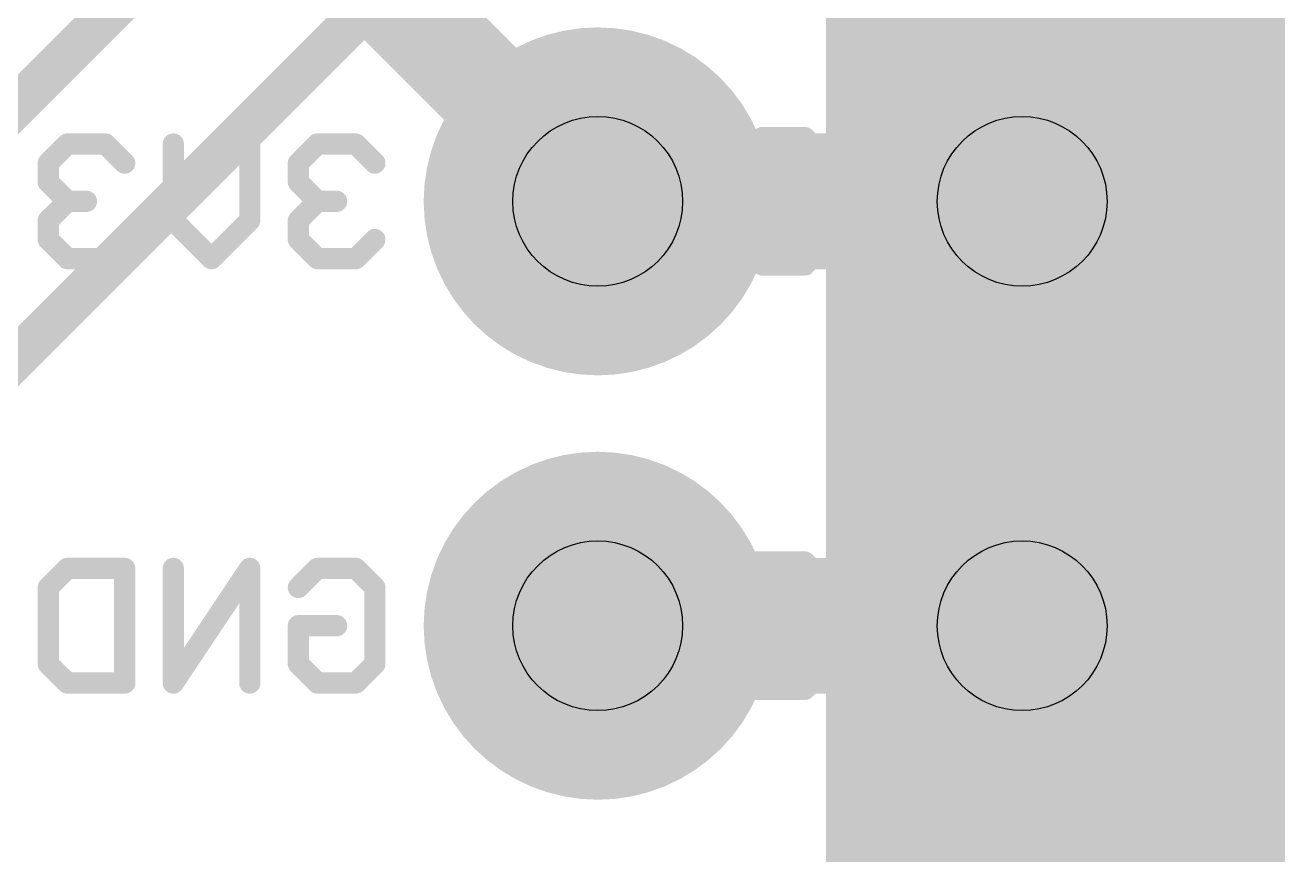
# Model space of a CAD drawing. Extents: x -44 to 63, y -21 to 59.
# Drawn here: x 18.16 to 25.66, y 7.52 to 12.49 of the extents above; entities that cross this region are included whole.
import ezdxf

# ---------------------------------------------------------------- set-up
doc = ezdxf.new("R2010")
doc.units = 0
for name, color, linetype in [('1', 12, 'CONTINUOUS'), ('16', 132, 'CONTINUOUS'), ('17', 110, 'CONTINUOUS'), ('20', 53, 'CONTINUOUS'), ('22', 40, 'CONTINUOUS'), ('29', 253, 'CONTINUOUS'), ('30', 253, 'CONTINUOUS'), ('44', 253, 'CONTINUOUS'), ('48', 253, 'CONTINUOUS'), ('51', 53, 'CONTINUOUS')]:
    doc.layers.add(name, color=color, linetype=linetype)

# ---------------------------------------------------------------- blocks, each defined once
blk = doc.blocks.new('ROUNDP')
at = {"const_width": 0.5}
blk.add_lwpolyline([(0, -0.25, 1), (0, 0.25, 1), (0, -0.25)], format="xyb", dxfattribs=at)
blk = doc.blocks.new('RECT')
blk.add_solid([(-0.5, -0.5), (0.5, -0.5), (-0.5, 0.5), (0.5, 0.5)])

msp = doc.modelspace()

# ---------------------------------------------------------------- linework, layer by layer
at = {"layer": '1'}
for points, const_width in [([(25.4, 0), (25.4, 50.8)], 0.254), ([(21.59, 11.43), (19.5263, 13.4938)], 0.6096)]:
    msp.add_lwpolyline(points, dxfattribs=dict(at, const_width=const_width))
at = {"layer": '1', "const_width": 0.3048}
msp.add_lwpolyline([(21.4822, 11.3222, 1), (21.6978, 11.5378)], format="xyb", dxfattribs=at)
at = {"layer": '16'}
for points, const_width in [([(25.4, 50.8), (25.4, 0)], 0.254), ([(21.59, 13.97), (11.43, 3.81)], 0.254), ([(19.5263, 13.4144), (9.8028, 3.6909)], 0.254), ([(24.13, 11.43), (21.59, 11.43)], 0.8128), ([(24.13, 8.89), (21.59, 8.89)], 0.8128)]:
    msp.add_lwpolyline(points, dxfattribs=dict(at, const_width=const_width))
at = {"layer": '16', "const_width": 0.4064}
for points in [[(21.59, 11.6332, 1), (21.59, 11.2268)], [(24.13, 11.2268, 1), (24.13, 11.6332)], [(21.59, 9.0932, 1), (21.59, 8.6868)], [(24.13, 8.6868, 1), (24.13, 9.0932)]]:
    msp.add_lwpolyline(points, format="xyb", dxfattribs=at)
at = {"layer": '20', "const_width": 0.2032}
msp.add_lwpolyline([(25.4, 0), (25.4, 50.8)], dxfattribs=at)
at = {"layer": '22', "const_width": 0.127}
for points in [[(18.4165, 11.7735), (18.3021, 11.6591)], [(18.6453, 11.7735), (18.4165, 11.7735)], [(18.7597, 11.6591), (18.6453, 11.7735)], [(19.0505, 11.3159), (19.0505, 11.7735)], [(19.5081, 11.7735), (19.5081, 11.3159)], [(19.9133, 11.7735), (19.7989, 11.6591)], [(20.1421, 11.7735), (19.9133, 11.7735)], [(20.2565, 11.6591), (20.1421, 11.7735)], [(18.3021, 11.6591), (18.3021, 11.5447)], [(19.7989, 11.6591), (19.7989, 11.5447)], [(18.3021, 11.5447), (18.4165, 11.4303)], [(19.7989, 11.5447), (19.9133, 11.4303)], [(18.4165, 11.4303), (18.3021, 11.3159)], [(18.4165, 11.4303), (18.5309, 11.4303)], [(19.9133, 11.4303), (19.7989, 11.3159)], [(19.9133, 11.4303), (20.0277, 11.4303)], [(18.3021, 11.3159), (18.3021, 11.2015)], [(19.2793, 11.0871), (19.0505, 11.3159)], [(19.5081, 11.3159), (19.2793, 11.0871)], [(19.7989, 11.3159), (19.7989, 11.2015)], [(18.3021, 11.2015), (18.4165, 11.0871)], [(18.6453, 11.0871), (18.7597, 11.2015)], [(19.7989, 11.2015), (19.9133, 11.0871)], [(20.1421, 11.0871), (20.2565, 11.2015)], [(18.4165, 11.0871), (18.6453, 11.0871)], [(19.9133, 11.0871), (20.1421, 11.0871)], [(18.3021, 9.1191), (18.4165, 9.2335)], [(18.4165, 9.2335), (18.7597, 9.2335)], [(18.7597, 9.2335), (18.7597, 8.5471)], [(19.5081, 9.2335), (19.0505, 8.5471)], [(19.0505, 8.5471), (19.0505, 9.2335)], [(19.5081, 8.5471), (19.5081, 9.2335)], [(19.7989, 9.1191), (19.9133, 9.2335)], [(19.9133, 9.2335), (20.1421, 9.2335)], [(20.1421, 9.2335), (20.2565, 9.1191)], [(18.3021, 8.6615), (18.3021, 9.1191)], [(20.2565, 9.1191), (20.2565, 8.6615)], [(19.7989, 8.6615), (19.7989, 8.8903)], [(19.7989, 8.8903), (20.0277, 8.8903)], [(18.4165, 8.5471), (18.3021, 8.6615)], [(19.9133, 8.5471), (19.7989, 8.6615)], [(20.2565, 8.6615), (20.1421, 8.5471)], [(18.7597, 8.5471), (18.4165, 8.5471)], [(20.1421, 8.5471), (19.9133, 8.5471)]]:
    msp.add_lwpolyline(points, dxfattribs=at)
at = {"layer": '22', "const_width": 0.0635}
for points in [[(18.4165, 11.8052, 1), (18.4165, 11.7417)], [(18.4389, 11.751, 1), (18.394, 11.7959)], [(18.6677, 11.7959, 1), (18.6228, 11.751)], [(18.6453, 11.7417, 1), (18.6453, 11.8052)], [(19.0822, 11.7735, 1), (19.0187, 11.7735)], [(19.5398, 11.7735, 1), (19.4763, 11.7735)], [(19.9133, 11.8052, 1), (19.9133, 11.7417)], [(19.9358, 11.751, 1), (19.8909, 11.7959)], [(20.1646, 11.7959, 1), (20.1197, 11.751)], [(20.1421, 11.7417, 1), (20.1421, 11.8052)], [(18.3338, 11.6591, 1), (18.2703, 11.6591)], [(18.2796, 11.6815, 1), (18.3245, 11.6366)], [(18.7372, 11.6366, 1), (18.7821, 11.6815)], [(19.8307, 11.6591, 1), (19.7672, 11.6591)], [(19.7765, 11.6815, 1), (19.8214, 11.6366)], [(20.234, 11.6366, 1), (20.279, 11.6815)], [(18.3245, 11.5671, 1), (18.2796, 11.5222)], [(18.2703, 11.5447, 1), (18.3338, 11.5447)], [(19.7672, 11.5447, 1), (19.8307, 11.5447)], [(19.8214, 11.5671, 1), (19.7765, 11.5222)], [(18.4165, 11.462, 1), (18.4165, 11.3985)], [(18.4389, 11.4078, 1), (18.394, 11.4527)], [(18.394, 11.4078, 1), (18.4389, 11.4527)], [(18.5309, 11.3985, 1), (18.5309, 11.462)], [(19.9133, 11.462, 1), (19.9133, 11.3985)], [(19.9358, 11.4078, 1), (19.8909, 11.4527)], [(19.8909, 11.4078, 1), (19.9358, 11.4527)], [(20.0277, 11.3985, 1), (20.0277, 11.462)], [(18.3338, 11.3159, 1), (18.2703, 11.3159)], [(18.2796, 11.3383, 1), (18.3245, 11.2934)], [(19.0187, 11.3159, 1), (19.0822, 11.3159)], [(19.0729, 11.3383, 1), (19.028, 11.2934)], [(19.4763, 11.3159, 1), (19.5398, 11.3159)], [(19.5305, 11.2934, 1), (19.4856, 11.3383)], [(19.8307, 11.3159, 1), (19.7672, 11.3159)], [(19.7765, 11.3383, 1), (19.8214, 11.2934)], [(18.3245, 11.2239, 1), (18.2796, 11.179)], [(18.7821, 11.179, 1), (18.7372, 11.2239)], [(19.8214, 11.2239, 1), (19.7765, 11.179)], [(20.279, 11.179, 1), (20.234, 11.2239)], [(18.2703, 11.2015, 1), (18.3338, 11.2015)], [(19.7672, 11.2015, 1), (19.8307, 11.2015)], [(18.4165, 11.1189, 1), (18.4165, 11.0554)], [(18.394, 11.0646, 1), (18.4389, 11.1096)], [(18.6228, 11.1096, 1), (18.6677, 11.0646)], [(18.6453, 11.0554, 1), (18.6453, 11.1189)], [(19.2568, 11.1096, 1), (19.3017, 11.0646)], [(19.2568, 11.0646, 1), (19.3017, 11.1096)], [(19.9133, 11.1189, 1), (19.9133, 11.0554)], [(19.8909, 11.0646, 1), (19.9358, 11.1096)], [(20.1197, 11.1096, 1), (20.1646, 11.0646)], [(20.1421, 11.0554, 1), (20.1421, 11.1189)], [(18.4165, 9.2652, 1), (18.4165, 9.2017)], [(18.4389, 9.211, 1), (18.394, 9.2559)], [(18.7914, 9.2335, 1), (18.7279, 9.2335)], [(18.7597, 9.2017, 1), (18.7597, 9.2652)], [(19.0822, 9.2335, 1), (19.0187, 9.2335)], [(19.5398, 9.2335, 1), (19.4763, 9.2335)], [(19.5345, 9.2159, 1), (19.4817, 9.2511)], [(19.9133, 9.2652, 1), (19.9133, 9.2017)], [(19.9358, 9.211, 1), (19.8909, 9.2559)], [(20.1646, 9.2559, 1), (20.1197, 9.211)], [(20.1421, 9.2017, 1), (20.1421, 9.2652)], [(18.3338, 9.1191, 1), (18.2703, 9.1191)], [(18.2796, 9.1415, 1), (18.3245, 9.0966)], [(19.7765, 9.1415, 1), (19.8214, 9.0966)], [(20.2883, 9.1191, 1), (20.2248, 9.1191)], [(20.234, 9.0966, 1), (20.279, 9.1415)], [(19.8307, 8.8903, 1), (19.7672, 8.8903)], [(19.7989, 8.922, 1), (19.7989, 8.8585)], [(20.0277, 8.8585, 1), (20.0277, 8.922)], [(18.3245, 8.6839, 1), (18.2796, 8.639)], [(19.8214, 8.6839, 1), (19.7765, 8.639)], [(20.279, 8.639, 1), (20.234, 8.6839)], [(18.2703, 8.6615, 1), (18.3338, 8.6615)], [(19.7672, 8.6615, 1), (19.8307, 8.6615)], [(20.2248, 8.6615, 1), (20.2883, 8.6615)], [(18.4165, 8.5789, 1), (18.4165, 8.5153)], [(18.394, 8.5246, 1), (18.4389, 8.5696)], [(18.7279, 8.5471, 1), (18.7914, 8.5471)], [(18.7597, 8.5153, 1), (18.7597, 8.5789)], [(19.0187, 8.5471, 1), (19.0822, 8.5471)], [(19.0241, 8.5647, 1), (19.0769, 8.5295)], [(19.4763, 8.5471, 1), (19.5398, 8.5471)], [(19.9133, 8.5789, 1), (19.9133, 8.5153)], [(19.8909, 8.5246, 1), (19.9358, 8.5696)], [(20.1197, 8.5696, 1), (20.1646, 8.5246)], [(20.1421, 8.5153, 1), (20.1421, 8.5789)]]:
    msp.add_lwpolyline(points, format="xyb", dxfattribs=at)
at = {"layer": '44'}
for centre in [(21.59, 11.43), (24.13, 11.43), (21.59, 8.89), (24.13, 8.89)]:
    msp.add_circle(centre, 0.508, dxfattribs=at)
at = {"layer": '48', "const_width": 6}
msp.add_lwpolyline([(25.9556, 47.7838), (25.9556, -1.7463)], dxfattribs=at)
at = {"layer": '51'}
for points, const_width in [([(25.4, 51.435), (25.4, 0)], 0.2032), ([(20.8107, 11.6845), (20.9378, 11.8117)], 0.127), ([(20.9378, 11.8117), (21.192, 11.8117)], 0.127), ([(21.192, 11.8117), (21.3191, 11.6845)], 0.127), ([(21.6292, 11.8117), (21.6292, 11.3032)], 0.127), ([(22.1377, 11.3032), (22.1377, 11.8117)], 0.127), ([(22.4478, 11.6845), (22.5749, 11.8117)], 0.127), ([(22.5749, 11.8117), (22.8291, 11.8117)], 0.127), ([(22.8291, 11.8117), (22.9563, 11.6845)], 0.127), ([(21.3191, 11.6845), (21.3191, 11.5574)], 0.127), ([(22.9563, 11.6845), (22.9563, 11.5574)], 0.127), ([(21.3191, 11.5574), (21.192, 11.4303)], 0.127), ([(22.9563, 11.5574), (22.8291, 11.4303)], 0.127), ([(21.192, 11.4303), (21.0649, 11.4303)], 0.127), ([(21.192, 11.4303), (21.3191, 11.3032)], 0.127), ([(22.8291, 11.4303), (22.702, 11.4303)], 0.127), ([(22.8291, 11.4303), (22.9563, 11.3032)], 0.127), ([(21.3191, 11.3032), (21.3191, 11.1761)], 0.127), ([(21.6292, 11.3032), (21.8835, 11.049)], 0.127), ([(21.8835, 11.049), (22.1377, 11.3032)], 0.127), ([(22.9563, 11.3032), (22.9563, 11.1761)], 0.127), ([(20.9378, 11.049), (20.8107, 11.1761)], 0.127), ([(21.3191, 11.1761), (21.192, 11.049)], 0.127), ([(22.5749, 11.049), (22.4478, 11.1761)], 0.127), ([(22.9563, 11.1761), (22.8291, 11.049)], 0.127), ([(21.192, 11.049), (20.9378, 11.049)], 0.127), ([(22.8291, 11.049), (22.5749, 11.049)], 0.127), ([(20.9378, 9.2717), (20.8107, 9.1445)], 0.127), ([(21.192, 9.2717), (20.9378, 9.2717)], 0.127), ([(21.3191, 9.1445), (21.192, 9.2717)], 0.127), ([(21.6292, 8.509), (21.6292, 9.2717)], 0.127), ([(21.6292, 9.2717), (22.1377, 8.509)], 0.127), ([(22.1377, 8.509), (22.1377, 9.2717)], 0.127), ([(22.4478, 9.2717), (22.4478, 8.509)], 0.127), ([(22.8291, 9.2717), (22.4478, 9.2717)], 0.127), ([(22.9563, 9.1445), (22.8291, 9.2717)], 0.127), ([(20.8107, 9.1445), (20.8107, 8.6361)], 0.127), ([(22.9563, 8.6361), (22.9563, 9.1445)], 0.127), ([(21.3191, 8.8903), (21.0649, 8.8903)], 0.127), ([(21.3191, 8.6361), (21.3191, 8.8903)], 0.127), ([(20.8107, 8.6361), (20.9378, 8.509)], 0.127), ([(21.192, 8.509), (21.3191, 8.6361)], 0.127), ([(22.8291, 8.509), (22.9563, 8.6361)], 0.127), ([(20.9378, 8.509), (21.192, 8.509)], 0.127), ([(22.4478, 8.509), (22.8291, 8.509)], 0.127)]:
    msp.add_lwpolyline(points, dxfattribs=dict(at, const_width=const_width))
at = {"layer": '51', "const_width": 0.0635}
for points in [[(20.9378, 11.8434, 1), (20.9378, 11.7799)], [(20.9602, 11.7892, 1), (20.9153, 11.8341)], [(21.2144, 11.8341, 1), (21.1695, 11.7892)], [(21.192, 11.7799, 1), (21.192, 11.8434)], [(21.661, 11.8117, 1), (21.5975, 11.8117)], [(22.1694, 11.8117, 1), (22.1059, 11.8117)], [(22.5749, 11.8434, 1), (22.5749, 11.7799)], [(22.5974, 11.7892, 1), (22.5525, 11.8341)], [(22.8516, 11.8341, 1), (22.8067, 11.7892)], [(22.8291, 11.7799, 1), (22.8291, 11.8434)], [(20.7882, 11.707, 1), (20.8331, 11.6621)], [(21.3508, 11.6845, 1), (21.2873, 11.6845)], [(21.2966, 11.6621, 1), (21.3415, 11.707)], [(22.4254, 11.707, 1), (22.4703, 11.6621)], [(22.988, 11.6845, 1), (22.9245, 11.6845)], [(22.9338, 11.6621, 1), (22.9787, 11.707)], [(21.3415, 11.535, 1), (21.2966, 11.5799)], [(22.9787, 11.535, 1), (22.9338, 11.5799)], [(21.2873, 11.5574, 1), (21.3508, 11.5574)], [(22.9245, 11.5574, 1), (22.988, 11.5574)], [(21.0649, 11.4621, 1), (21.0649, 11.3986)], [(21.2144, 11.4528, 1), (21.1695, 11.4079)], [(21.1695, 11.4528, 1), (21.2144, 11.4079)], [(21.192, 11.3986, 1), (21.192, 11.4621)], [(22.702, 11.4621, 1), (22.702, 11.3986)], [(22.8516, 11.4528, 1), (22.8067, 11.4079)], [(22.8067, 11.4528, 1), (22.8516, 11.4079)], [(22.8291, 11.3986, 1), (22.8291, 11.4621)], [(21.3508, 11.3032, 1), (21.2873, 11.3032)], [(21.2966, 11.2808, 1), (21.3415, 11.3257)], [(21.5975, 11.3032, 1), (21.661, 11.3032)], [(21.6517, 11.3257, 1), (21.6068, 11.2808)], [(22.1059, 11.3032, 1), (22.1694, 11.3032)], [(22.1601, 11.2808, 1), (22.1152, 11.3257)], [(22.988, 11.3032, 1), (22.9245, 11.3032)], [(22.9338, 11.2808, 1), (22.9787, 11.3257)], [(20.8331, 11.1986, 1), (20.7882, 11.1537)], [(21.2873, 11.1761, 1), (21.3508, 11.1761)], [(21.3415, 11.1537, 1), (21.2966, 11.1986)], [(22.4703, 11.1986, 1), (22.4254, 11.1537)], [(22.9245, 11.1761, 1), (22.988, 11.1761)], [(22.9787, 11.1537, 1), (22.9338, 11.1986)], [(20.9378, 11.0808, 1), (20.9378, 11.0173)], [(20.9153, 11.0265, 1), (20.9602, 11.0715)], [(21.1695, 11.0715, 1), (21.2144, 11.0265)], [(21.192, 11.0173, 1), (21.192, 11.0808)], [(21.861, 11.0715, 1), (21.9059, 11.0265)], [(21.861, 11.0265, 1), (21.9059, 11.0715)], [(22.5749, 11.0808, 1), (22.5749, 11.0173)], [(22.5525, 11.0265, 1), (22.5974, 11.0715)], [(22.8067, 11.0715, 1), (22.8516, 11.0265)], [(22.8291, 11.0173, 1), (22.8291, 11.0808)], [(20.9378, 9.3034, 1), (20.9378, 9.2399)], [(20.9602, 9.2492, 1), (20.9153, 9.2941)], [(21.2144, 9.2941, 1), (21.1695, 9.2492)], [(21.192, 9.2399, 1), (21.192, 9.3034)], [(21.661, 9.2717, 1), (21.5975, 9.2717)], [(21.6557, 9.2893, 1), (21.6028, 9.254)], [(22.1694, 9.2717, 1), (22.1059, 9.2717)], [(22.4478, 9.3034, 1), (22.4478, 9.2399)], [(22.4796, 9.2717, 1), (22.4161, 9.2717)], [(22.8516, 9.2941, 1), (22.8067, 9.2492)], [(22.8291, 9.2399, 1), (22.8291, 9.3034)], [(20.8424, 9.1445, 1), (20.7789, 9.1445)], [(20.7882, 9.167, 1), (20.8331, 9.1221)], [(21.2966, 9.1221, 1), (21.3415, 9.167)], [(22.988, 9.1445, 1), (22.9245, 9.1445)], [(22.9338, 9.1221, 1), (22.9787, 9.167)], [(21.0649, 8.9221, 1), (21.0649, 8.8586)], [(21.3508, 8.8903, 1), (21.2873, 8.8903)], [(21.3191, 8.8586, 1), (21.3191, 8.9221)], [(20.8331, 8.6586, 1), (20.7882, 8.6137)], [(21.3415, 8.6137, 1), (21.2966, 8.6586)], [(22.9787, 8.6137, 1), (22.9338, 8.6586)], [(20.7789, 8.6361, 1), (20.8424, 8.6361)], [(21.2873, 8.6361, 1), (21.3508, 8.6361)], [(22.9245, 8.6361, 1), (22.988, 8.6361)], [(20.9378, 8.5408, 1), (20.9378, 8.4772)], [(20.9153, 8.4865, 1), (20.9602, 8.5315)], [(21.1695, 8.5315, 1), (21.2144, 8.4865)], [(21.192, 8.4772, 1), (21.192, 8.5408)], [(22.1113, 8.4914, 1), (22.1641, 8.5266)], [(22.4478, 8.5408, 1), (22.4478, 8.4772)], [(22.8067, 8.5315, 1), (22.8516, 8.4865)], [(22.8291, 8.4772, 1), (22.8291, 8.5408)], [(21.5975, 8.509, 1), (21.661, 8.509)], [(22.1059, 8.509, 1), (22.1694, 8.509)], [(22.4161, 8.509, 1), (22.4796, 8.509)]]:
    msp.add_lwpolyline(points, format="xyb", dxfattribs=at)

# ---------------------------------------------------------------- block references
at = {"layer": '17', "xscale": 1.8796, "yscale": 1.8796}
for p in [(21.59, 11.43), (21.59, 11.43), (21.59, 8.89), (21.59, 8.89)]:
    msp.add_blockref('ROUNDP', p, dxfattribs=at)
at = {"layer": '17', "xscale": 1.8796, "yscale": 1.8796, "rotation": 180}
for p in [(24.13, 11.43), (24.13, 11.43), (24.13, 8.89), (24.13, 8.89)]:
    msp.add_blockref('ROUNDP', p, dxfattribs=at)
at = {"layer": '29', "xscale": 2.0828, "yscale": 2.0828}
for p in [(21.59, 11.43), (21.59, 8.89)]:
    msp.add_blockref('ROUNDP', p, dxfattribs=at)
at = {"layer": '29', "xscale": 2.0828, "yscale": 2.0828, "rotation": 180}
for p in [(24.13, 11.43), (24.13, 8.89)]:
    msp.add_blockref('ROUNDP', p, dxfattribs=at)
at = {"layer": '30', "xscale": 2.0828, "yscale": 2.0828}
for p in [(21.59, 11.43), (21.59, 8.89)]:
    msp.add_blockref('ROUNDP', p, dxfattribs=at)
at = {"layer": '30', "xscale": 2.0828, "yscale": 2.0828, "rotation": 180}
for p in [(24.13, 11.43), (24.13, 8.89)]:
    msp.add_blockref('ROUNDP', p, dxfattribs=at)
at = {"layer": '51', "xscale": 0.508, "yscale": 0.508, "rotation": 270}
for p in [(21.59, 11.43), (21.59, 8.89)]:
    msp.add_blockref('RECT', p, dxfattribs=at)

doc.saveas('drawing.dxf')
